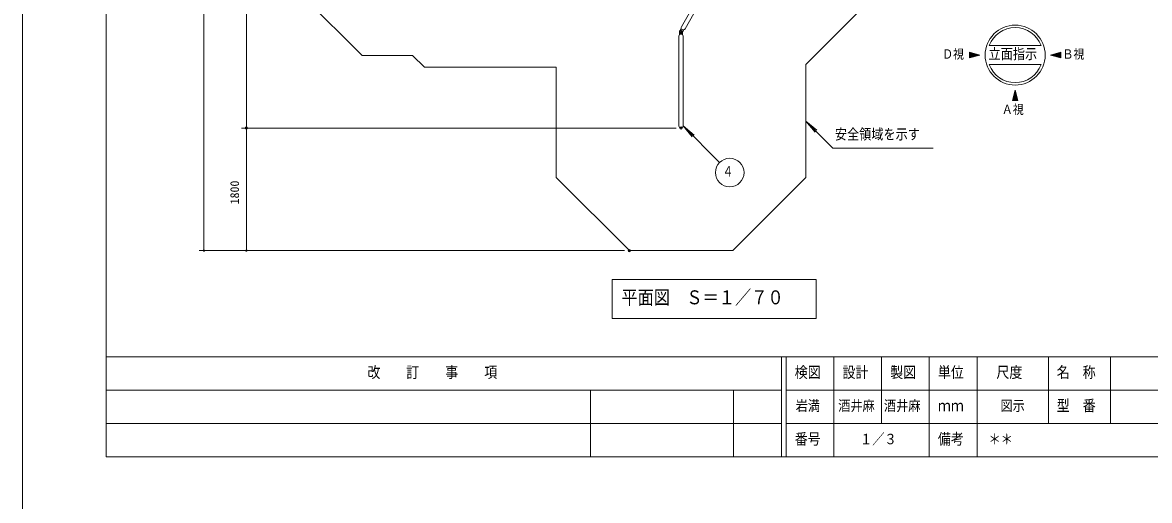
# Model space of a CAD drawing. Units: millimetres on the paper, scale 1:70. Extents: x 0 to 420, y -297 to 594.
# Drawn here: x 0 to 236.1, y 302.9 to 403.2 of the extents above; entities that cross this region are included whole.
import ezdxf
from ezdxf.enums import TextEntityAlignment as Align

# ---------------------------------------------------------------- set-up
doc = ezdxf.new("R2010")
doc.units = ezdxf.units.MM
doc.header["$PDMODE"] = 32
doc.header["$PDSIZE"] = 0.5
doc.linetypes.add('USER2', pattern=[63.5, 31.75, -6.35, 6.35, -6.35, 6.35, -6.35])
doc.layers.add('DEFPOINTS_2', color=7, linetype='Continuous', lineweight=9)
doc.layers.add('LY_3', color=7, linetype='Continuous', lineweight=18)
doc.styles.add('ＭＳ ゴシック', font='')
doc.styles.get('ＭＳ ゴシック').set_extended_font_data('MS Gothic')

# ---------------------------------------------------------------- blocks, each defined once
blk = doc.blocks.new('-000-_DOTSMALL')
at = {"color": 7, "linetype": 'Continuous', "lineweight": 9}
blk.add_circle((0, 0), 0.0625, dxfattribs=at)
blk.add_circle((0, 0), 0.0625, dxfattribs=at)

msp = doc.modelspace()

# ---------------------------------------------------------------- hatches: boundary and pattern name
at = {"layer": 'LY_3'}
for points in [[(198.447, 396.905), (198.447, 395.748), (200.607, 396.326)], [(217.538, 396.905), (217.538, 395.748), (215.378, 396.326)], [(208.571, 386.781), (207.413, 386.781), (207.992, 388.941)]]:
    msp.add_hatch(color=256, dxfattribs=at).paths.add_polyline_path(points)

# ---------------------------------------------------------------- linework, layer by layer
at = {"layer": 'DEFPOINTS_2'}
msp.add_line((0, 594), (0, 297), dxfattribs=at)
at = {"layer": 'LY_3', "lineweight": 9}
for p, q in [((17.5, 579), (17.5, 312)), ((138.061, 402.255), (147.365, 418.656)), ((138.812, 401.828), (148.117, 418.23)), ((138.017, 401.939), (137.705, 401.389)), ((138.564, 401.628), (138.252, 401.079)), ((137.546, 400.305), (137.546, 381.448)), ((137.664, 400.602), (137.664, 401.234)), ((138.293, 400.602), (138.293, 401.234)), ((138.411, 400.305), (138.411, 381.448)), ((17.5, 333), (402.5, 333)), ((159, 333), (159, 312)), ((160, 333), (160, 312)), ((170, 333), (170, 319)), ((180, 333), (180, 319)), ((190, 333), (190, 312)), ((200, 333), (200, 319)), ((215, 333), (215, 319)), ((215, 326), (332.5, 326)), ((160, 319), (402.5, 319)), ((200, 319), (200, 312)), ((17.5, 312), (402.5, 312))]:
    msp.add_line(p, q, dxfattribs=at)
at = {"layer": 'LY_3'}
for p, q in [((37.996, 355.302), (37.996, 556.392)), ((46.908, 381.016), (46.908, 527.821)), ((200.607, 396.326), (198.447, 396.905)), ((198.447, 395.748), (198.447, 396.905)), ((202.563, 398.326), (213.421, 398.326)), ((215.378, 396.326), (217.538, 396.905)), ((217.538, 395.748), (217.538, 396.905)), ((198.447, 395.748), (200.607, 396.326)), ((217.538, 395.748), (215.378, 396.326)), ((202.563, 394.326), (213.421, 394.326)), ((207.413, 386.781), (207.992, 388.941)), ((207.992, 388.941), (208.571, 386.781)), ((207.413, 386.781), (208.571, 386.781)), ((136.978, 381.016), (45.908, 381.016)), ((46.908, 355.302), (46.908, 381.016)), ((138.411, 381.448), (140.338, 379.149)), ((138.411, 381.448), (140.708, 379.519)), ((146.054, 373.799), (138.411, 381.448)), ((164.125, 382.476), (166.053, 380.178)), ((164.125, 382.476), (166.423, 380.548)), ((169.786, 376.815), (164.125, 382.476)), ((169.786, 376.815), (190.786, 376.815)), ((126.148, 355.302), (36.996, 355.302)), ((123.524, 349.214), (123.524, 341.08)), ((166.324, 349.214), (123.524, 349.214)), ((166.324, 341.08), (166.324, 349.214)), ((123.524, 341.08), (166.324, 341.08)), ((228, 333), (228, 319)), ((17.5, 326), (159, 326)), ((119, 326), (119, 312)), ((149, 326), (149, 312)), ((160, 326), (215, 326)), ((17.5, 319), (159, 319)), ((170, 319), (170, 312))]:
    msp.add_line(p, q, dxfattribs=at)
at = {"layer": 'LY_3', "linetype": 'USER2'}
for p, q in [((55.928, 411.486), (71.169, 396.244)), ((164.125, 394.334), (175.043, 405.253)), ((71.169, 396.244), (81.732, 396.244)), ((81.732, 396.244), (84.206, 393.77)), ((84.206, 393.77), (111.832, 393.77)), ((111.832, 393.77), (111.832, 370.618)), ((164.125, 370.618), (164.125, 394.334)), ((111.832, 370.618), (127.148, 355.302)), ((148.809, 355.302), (164.125, 370.618)), ((127.148, 355.302), (148.809, 355.302))]:
    msp.add_line(p, q, dxfattribs=at)
at = {"layer": 'LY_3'}
for points in [[(198.447, 396.905), (198.447, 395.748), (200.607, 396.326)], [(217.538, 396.905), (217.538, 395.748), (215.378, 396.326)], [(208.571, 386.781), (207.413, 386.781), (207.992, 388.941)]]:
    msp.add_lwpolyline(points, close=True, dxfattribs=at)
at = {"layer": 'LY_3', "lineweight": 9}
for centre, radius in [((207.992, 396.326), 6.286), ((137.978, 401.234), 0.107)]:
    msp.add_circle(centre, radius, dxfattribs=at)
at = {"layer": 'LY_3'}
msp.add_circle((148.175, 371.677), 3, dxfattribs=at)
at = {"layer": 'LY_3', "lineweight": 9}
for centre, radius, start, end in [((137.978, 401.234), 0.314, 0, 330.43431), ((138.437, 402.041), 0.432, 150.43431, 330.43431), ((137.978, 400.305), 0.432, 0, 180), ((137.978, 381.448), 0.432, 180, 0)]:
    msp.add_arc(centre, radius, start, end, dxfattribs=at)
at = {"layer": 'LY_3'}
for start, end in [(20.22325, 159.77675), (200.22325, 339.77675)]:
    msp.add_arc((207.992, 396.326), 5.786, start, end, dxfattribs=at)
for p in [(46.908, 381.016), (137.978, 381.016), (137.978, 381.016), (127.148, 355.302), (127.148, 355.302)]:
    msp.add_point(p, dxfattribs=at)

# ---------------------------------------------------------------- block references
at = {"layer": 'LY_3', "xscale": 2.32, "yscale": 2.32}
for p, rotation in [((46.908, 381.016), 90), ((46.908, 381.016), 270), ((37.996, 355.302), 270), ((46.908, 355.302), 270)]:
    msp.add_blockref('-000-_DOTSMALL', p, dxfattribs=dict(at, rotation=rotation))

# ---------------------------------------------------------------- texts
at = {"layer": 'LY_3', "style": 'ＭＳ ゴシック'}
for s, height, width, p in [('Ｄ視', 1.979, 0.85, (192.687, 394.976)), ('立面指示', 2.199, 0.85, (202.409, 394.826)), ('Ｂ視', 1.979, 0.85, (217.898, 394.976)), ('Ａ視', 1.979, 0.85, (205.192, 383.371)), ('安全領域を示す', 2.199, 0.85, (170.202, 377.965)), ('４', 2.199, 0.75, (146.675, 370.177)), ('平面図\u3000Ｓ＝１／７０', 2.933, 0.85, (125.48, 343.147)), ('改\u3000\u3000訂\u3000\u3000事\u3000\u3000項', 2.346, 0.85, (72.25, 327.9)), ('検図', 2.346, 0.85, (161.8, 327.9)), ('設計', 2.346, 0.85, (171.8, 327.9)), ('製図', 2.346, 0.85, (181.8, 327.9)), ('単位', 2.346, 0.85, (191.8, 327.9)), ('尺度', 2.346, 0.85, (204.05, 327.9)), ('名\u3000称', 2.346, 0.85, (216.7, 327.9)), ('岩満', 2.199, 0.85, (162, 321)), ('酒井麻', 2.199, 0.85, (170.917, 321)), ('酒井麻', 2.199, 0.85, (180.5, 321)), ('図示', 2.199, 0.85, (204.917, 321)), ('型\u3000番', 2.346, 0.85, (216.7, 320.9)), ('ｍｍ', 2.346, 0.85, (191.8, 320.9)), ('番号', 2.346, 0.85, (161.8, 313.9)), ('１／３', 2.199, 0.85, (175.5, 314)), ('備考', 2.346, 0.85, (191.8, 313.9)), ('＊＊', 2.199, 0.85, (202.417, 314))]:
    msp.add_text(s, height=height, dxfattribs=dict(at, width=width)).set_placement(p, align=Align.BOTTOM_LEFT)
msp.add_text('1800', height=1.833, rotation=90, dxfattribs=at).set_placement((45.908, 365.001), align=Align.BOTTOM_LEFT)

doc.saveas('drawing.dxf')
